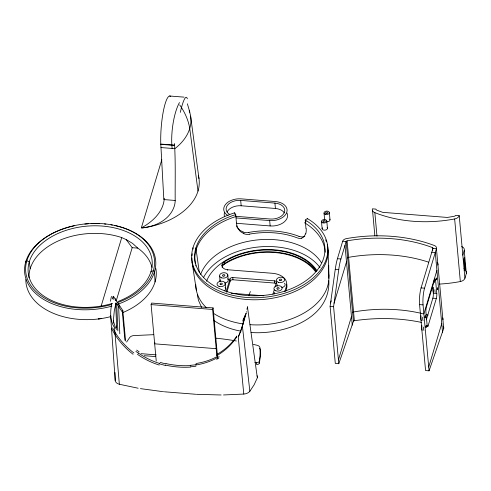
<?xml version="1.0" encoding="UTF-8"?>
<svg xmlns="http://www.w3.org/2000/svg" width="491" height="491" viewBox="0 0 491 491"><rect width="100%" height="100%" fill="white"/><g stroke="black" fill="none" stroke-linecap="round" stroke-linejoin="round"><path stroke-width="0.74" d="M161.827 159.679L141.34 227.898C151.615 227.124 162.3 223.209 169.211 215.248C172.519 211.351 174.87 206.478 175.195 201.328C175.023 182.069 175.674 162.748 174.495 143.525M328.853 280.705C330.504 319.438 282.626 334.917 251.061 332.493M111.801 303.53C110.193 311.625 109.708 320.433 114.513 327.62L119.35 384.25L138.143 388.228M115.68 328.399L113.323 320.881L114.329 310.588L115.956 303.162M115.029 372.485L115.213 380.629A7.12 4.64 -5.2 0 0 119.35 384.25M330.105 306.427L335.267 269.289A23.728 4.566 -85.5 0 1 337.434 258.696L342.675 241.241A4.744 3.093 -5.2 0 1 346.431 238.601A119.516 77.934 -5.2 0 1 434.4 245.537A4.744 3.093 -5.2 0 1 436.438 248.63L443.698 328.418L429.054 370.828L425.568 370.552L419.572 304.598A11.864 2.283 -85.5 0 1 421.075 287.916L432.952 248.354A1.185 0.773 -5.2 0 0 432.442 247.581A115.956 75.614 -5.2 0 0 347.1 240.854A1.185 0.773 -5.2 0 0 346.161 241.511L340.914 258.972A23.728 4.566 -85.5 0 0 338.747 269.559L333.592 306.703L338.778 363.708L335.298 363.438L330.105 306.427L333.592 306.703M247.532 308.594L247.685 306.924M112.623 298.7L113.396 296.251L122.818 310.582L125.586 341M259.205 361.333A2.375 1.547 -5.2 0 1 256.4 362.757L256.566 364.549A2.375 1.547 -5.2 0 0 259.365 363.125C259.371 358.037 261.003 352.876 259.948 347.714A4.744 3.093 -5.2 0 0 257.192 345.302L253.338 344.381M259.365 363.125L260.371 356.208L260.113 349.506A4.744 3.093 -5.2 0 0 259.438 348.193M245.629 314.08L243.29 322.771M246.912 309.287L247.611 306.85M243.235 322.974L242.088 327.067M241.946 327.577L238.27 337.378L243.788 394.064L223.534 394.96M246.169 313.54L246.003 313.97M101.054 306.439L121.731 237.57L119.669 236.914A61.909 40.514 -4.3 0 0 30.197 268.694A61.909 40.514 -4.3 0 0 29.018 277.624M98.372 318.782L98.31 318.99A65.358 42.772 -4.3 0 1 25.802 279.496M116.201 300.928L132.189 247.679M124.91 340.263L122.351 312.129L122.818 310.582M164.282 198.26C163.601 211.689 152.535 221.877 141.34 227.898M156.236 361.032L151.099 304.604L151.566 303.064L213.082 307.912L217.673 358.35M154.978 342.798L154.671 343.829L216.187 348.678L216.648 347.131M217.071 358.399L212.615 309.459L213.082 307.912M226.265 291.844A2.375 1.547 -5.2 0 1 226.271 291.267L229.984 278.906A2.375 1.547 -5.2 0 1 232.771 277.544L274.555 280.84A2.375 1.547 -5.2 0 1 276.408 282.564L276.501 283.546M226.916 292.053L230.187 281.147L229.984 278.906M243.303 323.256L243.027 320.224L245.752 314.185M245.758 314.915L245.426 316.014M272.916 294.201L274.23 289.837M275.101 286.928L276.408 282.564M284.786 291.611L286.394 286.253A17.799 11.606 -5.2 0 0 272.462 273.291L227.646 269.755A7.12 4.64 -5.2 0 1 222.196 266.717A7.12 4.64 -5.2 0 1 224.264 261.924A57.693 37.617 -5.2 0 1 316.388 271.044M285.793 291.169L286.597 288.493A17.799 11.606 -5.2 0 0 286.658 284.129M330.59 302.972L331.241 300.793M334.07 303.248L346.499 261.856M338.434 359.915L351.47 316.492M338.778 363.708L353.422 321.304L346.161 241.511L342.675 241.241M429.054 370.828L423.052 304.874A11.864 2.283 -85.5 0 1 424.555 288.192L436.438 248.63L432.952 248.354M436.91 270.431L423.868 313.853L420.388 313.577M426.348 319.831L432.847 298.184A3.56 0.687 -85.5 0 0 433.301 293.176L432.62 285.713M428.097 325.883L436.333 298.454A3.56 0.687 -85.5 0 0 436.781 293.452L435.56 280.017A3.56 0.687 -85.5 0 0 434.621 279.643L426.384 307.071A3.56 0.687 -85.5 0 0 425.93 312.073L427.152 325.508A3.56 0.687 -85.5 0 0 428.097 325.883L426.704 325.772M428.711 367.035L441.747 323.612M462.823 255.173L464.234 250.478A5.935 3.867 -5.2 0 0 461.644 246.592M439.586 284.074A103.374 67.408 -5.2 0 0 460.343 281.539A5.935 3.867 -5.2 0 0 464.922 278.262L466.333 273.567L464.234 250.478M244.991 317.456L245.205 316.732M305.568 233.777L304.199 236.57L301.689 238.258M244.426 319.303L244.764 318.193M244.315 319.678L243.849 321.188M243.732 321.568L243.37 322.74M243.248 323.133L240.467 331.738L238.282 336.679M246.715 311.662L246.592 312.037M247.489 307.188L257.339 377.775L254.16 384.717L249.858 391.247A7.12 4.64 -5.2 0 1 243.788 394.064M246.237 312.988L245.838 313.982M245.752 314.627L243.027 320.224M126.598 342.055L129.759 337.452A4.744 3.093 -5.2 0 1 133.81 335.574L153.45 334.69M307.317 218.544A68.267 44.521 -5.2 0 1 301.437 286.112A68.267 44.521 -5.2 0 1 200.604 278.164A68.267 44.521 -5.2 0 1 234.643 212.818L235.735 214.561A65.303 42.582 -5.2 0 0 203.176 277.071A65.303 42.582 -5.2 0 0 299.627 284.676A65.303 42.582 -5.2 0 0 305.249 220.042L307.317 218.544L307.36 219.054M219.004 357.964L216.641 359.363M219.17 356.595L216.832 357.964M304.825 236.257L303.542 236.779M99.121 318.898L98.31 318.99L101.723 318.512M221.11 394.985L196.4 394.316M195.7 394.267L164.399 391.787M169.61 96.009L184.045 97.132M170.745 96.414A32.056 6.168 -85.5 0 0 163.632 109.849A32.056 6.168 -85.5 0 0 160.784 144.059L174.575 145.146M160.803 144.372L174.6 145.385M160.974 147.558L174.882 148.65A62.707 40.894 -5.2 0 0 189.176 110.788M464.922 278.262L459.226 215.678L455.666 215.396A2.375 1.547 -5.2 0 1 453.96 216.322L447.356 217.445L382.685 212.345L377.045 210.258A2.375 1.547 -5.2 0 1 375.959 209.111L372.399 208.835A5.935 3.867 -5.2 0 0 374.848 212.658L376.984 236.128M229.745 214.512A12.232 7.973 -5.2 0 1 227.505 205.183A12.232 7.973 -5.2 0 1 240.682 200.402L274.923 203.096A12.232 7.973 -5.2 0 1 284.492 212.008A12.232 7.973 -5.2 0 1 270.136 219.023L235.901 216.322M175.219 200.469L163.834 199.573L160.79 144.102M227.081 212.081A12.232 7.973 -5.2 0 1 241.173 205.772L275.408 208.472A12.232 7.973 -5.2 0 1 284.338 212.867M236.196 217.93L269.676 220.569A14.601 9.519 -5.2 0 0 286.812 212.186A14.601 9.519 -5.2 0 0 275.383 201.555L241.149 198.855A14.601 9.519 -5.2 0 0 225.418 204.569A14.601 9.519 -5.2 0 0 228.082 215.702M236.687 223.307L270.16 225.946A14.601 9.519 -5.2 0 0 287.02 213.069M431.792 252.221L435.278 252.491L442.538 332.284M463.958 268.559C466.247 266.588 465.137 271.928 464.885 270.216L463.921 259.586L464.24 257.714L465.351 268.669M337.434 258.696L340.914 258.972M464.234 270.167L464.885 270.216M151.983 267.411A61.786 40.299 -5.2 0 0 137.805 248.121L132.189 247.685L126.205 239.602L121.731 237.57M335.267 269.289L338.747 269.559M434.167 279.907L435.56 280.017M421.075 287.916L424.555 288.192M433.301 293.176L436.781 293.452M230.187 281.147A2.375 1.547 -5.2 0 1 232.973 279.784L274.757 283.074A2.375 1.547 -5.2 0 1 276.114 283.54M432.847 298.184L436.333 298.454M419.572 304.598L423.052 304.874M231.169 293.231L263.839 295.809M151.099 304.604L212.615 309.459M141.015 353.661L156.199 354.858M254.884 362.64L256.4 362.757M144.219 355.693L155.604 356.589M163.356 391.689L163.706 391.726M162.662 391.622L140.438 388.627M241.05 331.204C231.384 329.443 221.834 326.067 213.763 320.359M243.155 232.016L239.841 230.248L237.196 227.272M243.953 233.71L240.332 231.531L237.963 228.45A23.482 17.572 -30 0 1 236.545 223.074M126.205 239.602L132.527 243.364L137.805 248.133M139.119 351.832L136.658 350.089M138.358 353.189L135.872 351.409M116.938 304.027L122.351 312.129M118.638 306.55L119.798 333.763M201.562 307.409L198.487 300.345L197.321 294.704M187.378 103.797L189.845 112.218M199.377 272.824L195.891 247.943M196.363 290.298L192.079 262.194M190.612 116.134L198.972 178.607M198.002 191.067L189.741 128.482A77.179 56.6 16.7 0 0 179.669 104.896M30.203 268.694L29.288 261.789L26.845 260.801A1.135 0.835 16.7 0 0 25.814 261.599L25.894 262.194M242.376 326.055L249.858 391.247M459.226 215.678A5.935 3.867 -5.2 0 1 454.648 218.949L460.343 281.539M432.442 247.581L432.724 250.674M372.565 210.633L374.86 235.852M347.1 240.854L354.367 320.727A1.191 0.687 -3.5 0 0 353.422 321.304M345.001 245.377L352.262 325.165M329.344 212.529L329.995 219.698M326.785 220.981L327.442 228.143M324.035 213.112L324.625 219.563M321.482 221.564L322.133 228.726M305.249 220.042L305.961 228.579M286.394 286.253L286.597 288.493M274.923 203.096L275.408 208.472M269.676 220.569L270.16 225.946M274.555 280.84L274.757 283.074M240.682 200.402L241.173 205.772M235.735 214.561L236.453 223.098M234.643 212.818L234.686 213.321M243.493 318.677L243.634 320.193M232.771 277.544L232.973 279.784M227.646 269.755L227.695 270.32M227.775 274.721L228.229 279.723M224.264 261.924L224.467 264.164A7.12 4.64 -5.2 0 0 222.159 267.405M226.271 291.267L226.339 291.967M225.222 283.215L225.682 288.223M219.624 276.114L220.078 281.122M192.988 247.716L193.116 249.121M113.323 320.881L113.482 323.115M110.604 315.664L115.213 380.629M155.033 281.963L154.524 271.744A1.135 0.835 16.7 0 0 153.333 270.774L151.038 271.388L151.068 272.032M328.031 249.95L328.878 278.348M119.129 305.058L119.19 306.525M116.729 303.782L117.852 330.86M115.68 303.42L116.778 329.805M115.225 298.651L115.311 300.707M116.361 326.073L116.416 327.448M113.065 296.589L113.188 299.51M328.725 265.226L328.853 276.273M116.723 303.677A9.501 3.099 73.8 0 1 116.932 303.917M115.931 302.953A5.119 1.909 80.1 0 1 116.741 303.432M133.883 352.974A70.311 57.588 23 0 1 112.574 327.835M236.785 336.071A70.311 54.433 2.9 0 1 217.004 354.385M216.157 357.067A68.359 57.263 22 0 1 196.001 363.518M196.363 364.653A68.452 56.852 23.8 0 1 190.778 365.267M190.846 365.55A69.587 51.027 16.7 0 1 165.958 363.592M165.903 363.899A68.452 58.042 19.9 0 1 160.121 362.358M159.784 363.524A68.359 60.54 20.9 0 1 138.229 352.937M110.475 301.302A65.371 23.58 83.8 0 1 111.451 296.374M133.079 354.275A70.274 57.416 23 0 1 111.561 328.381M236.779 336.795A70.274 54.28 2.5 0 1 216.764 355.711M215.954 358.461A68.409 57.195 21.7 0 1 195.59 365.04M195.964 366.194A68.47 56.827 23.8 0 1 190.33 366.814M190.398 367.096A69.587 51.027 16.7 0 1 165.479 365.132M165.424 365.433A68.47 58.006 19.9 0 1 159.593 363.88M159.25 365.058A68.409 60.479 20.9 0 1 137.455 354.293M257.063 375.799A4.744 3.093 -5.2 0 1 257.339 377.775M248.937 295.809A65.371 3.768 -77.3 0 1 250.324 291.519M215.715 338.146A227.824 148.564 -5.2 0 1 236.318 340.969M206.515 281.282A58.404 38.083 -5.2 0 1 259.15 249.937A58.404 38.083 -5.2 0 1 317.02 270.793M203.562 277.433A63.001 41.084 -5.2 0 1 259.825 246.863A63.001 41.084 -5.2 0 1 319.997 267.57M328.669 274.187A66.702 43.496 -5.2 0 1 250.036 324.68M243.493 323.986A66.702 43.496 -5.2 0 1 213.34 313.24M206.441 307.759A66.702 43.496 -5.2 0 1 195.805 284.731M237.184 227.278A22.586 16.897 -30 0 1 236.447 225.786M248.869 232.531A9.949 7.144 -17.1 0 1 243.125 232.059M248.869 232.396A67.267 43.865 -5.2 0 1 298.994 236.349M303.493 236.711A9.949 5.548 41.2 0 1 298.988 236.312M195.878 265.969A65.303 42.582 -5.2 0 1 195.737 265.459M195.375 263.919A65.303 42.582 -5.2 0 1 235.919 216.525M249.428 234.256A9.298 6.702 -17.1 0 1 243.935 233.734M249.422 234.127A64.303 41.931 -5.2 0 1 297.343 237.908A9.298 5.217 41.4 0 0 301.64 238.196M306.206 228.696A23.482 13.208 52 0 1 305.727 233.906M304.5 222.736A65.303 42.999 -1.5 0 1 325.195 252.227M200.629 274.414A63.726 41.557 -5.2 0 1 257.916 239.872A63.726 41.557 -5.2 0 1 321.341 262.599M327.239 244.573A68.267 44.521 -5.2 0 1 264.796 299.283A68.267 44.521 -5.2 0 1 191.864 257.935M191.981 255.854A68.267 44.521 -5.2 0 1 192.245 253.773M325.674 239.866A68.267 44.521 -5.2 0 1 326.447 241.879M221.742 265.373A58.404 38.083 -5.2 0 1 316.229 271.554M224.467 264.164A57.693 37.617 -5.2 0 1 315.492 271.658M284.473 283.221A4.155 2.707 -5.2 0 1 281.766 287.536M277.182 286.118A4.155 2.707 -5.2 0 1 277.182 284.099M274.346 293.839A4.155 2.707 -5.2 0 1 274.794 292.354M227.603 278.735A4.155 2.707 -5.2 0 1 224.896 283.055M220.312 281.631A4.155 2.707 -5.2 0 1 220.183 279.858M225.05 287.235A4.155 2.707 -5.2 0 1 224.246 290.875M155.868 268.645A65.352 42.619 -5.2 0 1 122.67 312.644M110.929 316.572A65.352 42.619 -5.2 0 1 99.329 318.855M112.451 303.389A62.228 40.575 -5.2 0 1 28.558 264.784A62.228 40.575 -5.2 0 1 125.954 231.488A62.228 40.575 -5.2 0 1 118.024 301.48M114.532 225.479A65.782 42.895 -5.2 0 1 155.77 261.991A65.782 42.895 -5.2 0 1 118.061 304.144M111.838 306.132A65.782 42.895 -5.2 0 1 27.312 282.307A65.782 42.895 -5.2 0 1 74.153 225.811M84.833 224.099A65.782 42.895 -5.2 0 1 88.319 223.786M91.111 223.632A65.782 42.895 -5.2 0 1 99.397 223.62M104.479 223.964A65.782 42.895 -5.2 0 1 105.915 224.111M110.948 224.804A65.782 42.895 -5.2 0 1 112.39 225.056M111.758 304.457A64.646 42.152 -5.2 0 1 26.305 262.875A64.646 42.152 -5.2 0 1 128.556 229.868A64.646 42.152 -5.2 0 1 117.607 302.566M224.448 216.187A14.601 9.519 -5.2 0 1 224.497 212.609M354.367 320.721A115.495 66.794 -3.5 0 1 421.358 322.384M443.127 326.472A4.769 2.756 -3.5 0 1 443.692 328.418M437.137 262.734A4.744 3.093 -5.2 0 1 437.935 265.109M442.637 317.959A4.744 3.093 -5.2 0 1 442.907 319.751M352.63 312.632A1.185 0.773 -5.2 0 1 353.569 311.975A115.956 75.614 -5.2 0 1 420.891 313.276M347.659 257.99A1.185 0.773 -5.2 0 1 348.598 257.333A115.956 75.614 -5.2 0 1 428.637 262.176M425.955 314.535A115.956 75.614 -5.2 0 1 428.078 315.118M421.536 320.598A4.155 0.798 -85.5 0 1 421.008 315.762M423.021 320.617A4.155 0.798 -85.5 0 1 422.714 317.186M422.113 330.326A4.155 0.798 -85.5 0 1 421.904 325.619M423.923 330.468A4.155 0.798 -85.5 0 1 423.61 327.037M434.326 282.626A4.155 0.798 -85.5 0 1 434.056 280.521M435.222 292.476A4.155 0.798 -85.5 0 1 434.958 289.598M433.418 292.335A4.155 0.798 -85.5 0 1 433.32 287.352M466.027 271.376A5.935 3.867 -5.2 0 1 466.333 273.567M454.648 218.949A103.374 67.408 -5.2 0 1 374.885 212.658M327.104 227.456A2.67 1.743 -5.2 0 1 324.925 230.175A2.67 1.743 -5.2 0 1 322.348 227.867M329.743 219.115A2.67 1.743 -5.2 0 1 329.443 220.95A2.67 1.743 -5.2 0 1 326.822 221.729M324.729 219.784A2.67 1.743 -5.2 0 1 324.778 219.661M198.309 175.385A65.352 42.613 -5.2 0 1 142.292 227.971M180.32 112.365A32.001 4.394 -81.9 0 1 187.347 98.808M172.12 148.251A32.001 9.378 -83.2 0 1 179.467 102.539M424.979 317.045C425.427 320.666 425.715 312.098 424.979 317.045M425.875 326.896C426.378 329.688 426.409 322.82 425.875 326.896M436.346 279.189C436.849 281.969 436.88 275.156 436.346 279.189M437.242 289.046C437.751 291.814 437.782 284.921 437.242 289.046M305.948 221.693L305.433 222.067L305.948 221.699M235.919 216.586L235.441 215.837L235.919 216.586M278.446 282.343A4.155 2.707 -5.2 0 0 284.712 279.723A4.155 2.707 -5.2 0 0 278.55 277.636A4.155 2.707 -5.2 0 0 278.446 282.343M279.962 280.6A1.185 0.773 -5.2 0 0 281.754 279.852A1.185 0.773 -5.2 0 0 279.993 279.256A1.185 0.773 -5.2 0 0 279.962 280.6M275.899 290.838A4.155 2.707 -5.2 0 0 282.159 288.223A4.155 2.707 -5.2 0 0 275.997 286.136A4.155 2.707 -5.2 0 0 275.899 290.838M277.415 289.095A1.185 0.773 -5.2 0 0 279.201 288.346A1.185 0.773 -5.2 0 0 277.44 287.751A1.185 0.773 -5.2 0 0 277.415 289.095M221.576 277.857A4.155 2.707 -5.2 0 0 227.842 275.242A4.155 2.707 -5.2 0 0 221.68 273.156A4.155 2.707 -5.2 0 0 221.576 277.857M223.092 276.114A1.185 0.773 -5.2 0 0 224.884 275.365A1.185 0.773 -5.2 0 0 223.123 274.77A1.185 0.773 -5.2 0 0 223.092 276.114M219.029 286.357A4.155 2.707 -5.2 0 0 225.289 283.737A4.155 2.707 -5.2 0 0 219.127 281.65A4.155 2.707 -5.2 0 0 219.029 286.357M220.545 284.614A1.185 0.773 -5.2 0 0 222.331 283.866A1.185 0.773 -5.2 0 0 220.569 283.27A1.185 0.773 -5.2 0 0 220.545 284.614M322.845 222.865A2.67 1.743 -5.2 0 0 326.797 221.103A2.67 1.743 -5.2 0 0 322.765 219.845A2.67 1.743 -5.2 0 0 322.845 222.865M323.557 221.981A1.185 0.773 -5.2 0 0 325.318 221.195A1.185 0.773 -5.2 0 0 323.526 220.637A1.185 0.773 -5.2 0 0 323.557 221.981M325.398 214.414A2.67 1.743 -5.2 0 0 329.351 212.652A2.67 1.743 -5.2 0 0 325.318 211.4A2.67 1.743 -5.2 0 0 325.398 214.414M326.116 213.53A1.185 0.773 -5.2 0 0 327.871 212.75A1.185 0.773 -5.2 0 0 326.079 212.192A1.185 0.773 -5.2 0 0 326.116 213.53"/></g></svg>
